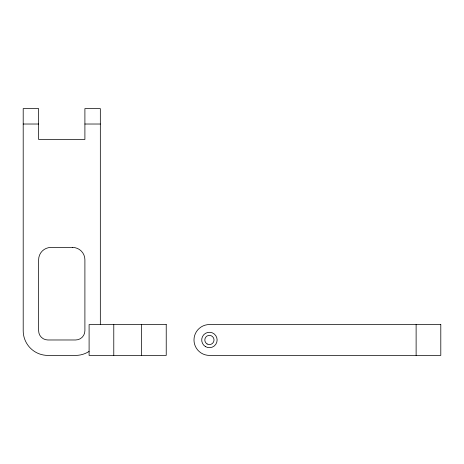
<?xml version="1.0" encoding="UTF-8"?>
<svg xmlns="http://www.w3.org/2000/svg" width="464" height="464" viewBox="0 0 464 464"><rect width="100%" height="100%" fill="white"/><g stroke="black" fill="none" stroke-linecap="round" stroke-linejoin="round"><path stroke-width="0.7" d="M23.2 124.021L38.628 124.021M84.9 124.021L100.328 124.021M416.121 324.551L416.121 355.407M141.549 324.551L141.549 355.407M113.779 324.551L113.779 355.407M100.328 324.22L100.328 108.593L84.9 108.593L84.9 139.449L38.628 139.449L38.628 108.593L23.2 108.593L23.2 330.722A24.679 24.679 0 0 0 47.879 355.407L75.649 355.407A24.679 24.679 0 0 0 89.088 351.422M72.564 247.428L50.965 247.428A12.342 12.342 0 0 0 38.628 259.765L38.628 330.722A9.257 9.257 0 0 0 47.879 339.979L75.649 339.979A9.257 9.257 0 0 0 84.9 330.722L84.9 259.765A12.342 12.342 0 0 0 72.564 247.428M166.228 324.551L89.1 324.551L89.1 355.407L166.228 355.407L166.228 324.551M440.8 324.551L209.415 324.551A15.428 15.428 0 0 0 193.993 339.979A15.428 15.428 0 0 0 209.415 355.407L440.8 355.407L440.8 324.551M207.106 343.986A4.628 4.628 0 0 0 214.043 339.979A4.628 4.628 0 0 0 207.106 335.971A4.628 4.628 0 0 0 207.106 343.986M205.564 346.66A7.714 7.714 0 0 0 217.129 339.979A7.714 7.714 0 0 0 205.564 333.297A7.714 7.714 0 0 0 205.564 346.66"/></g></svg>
